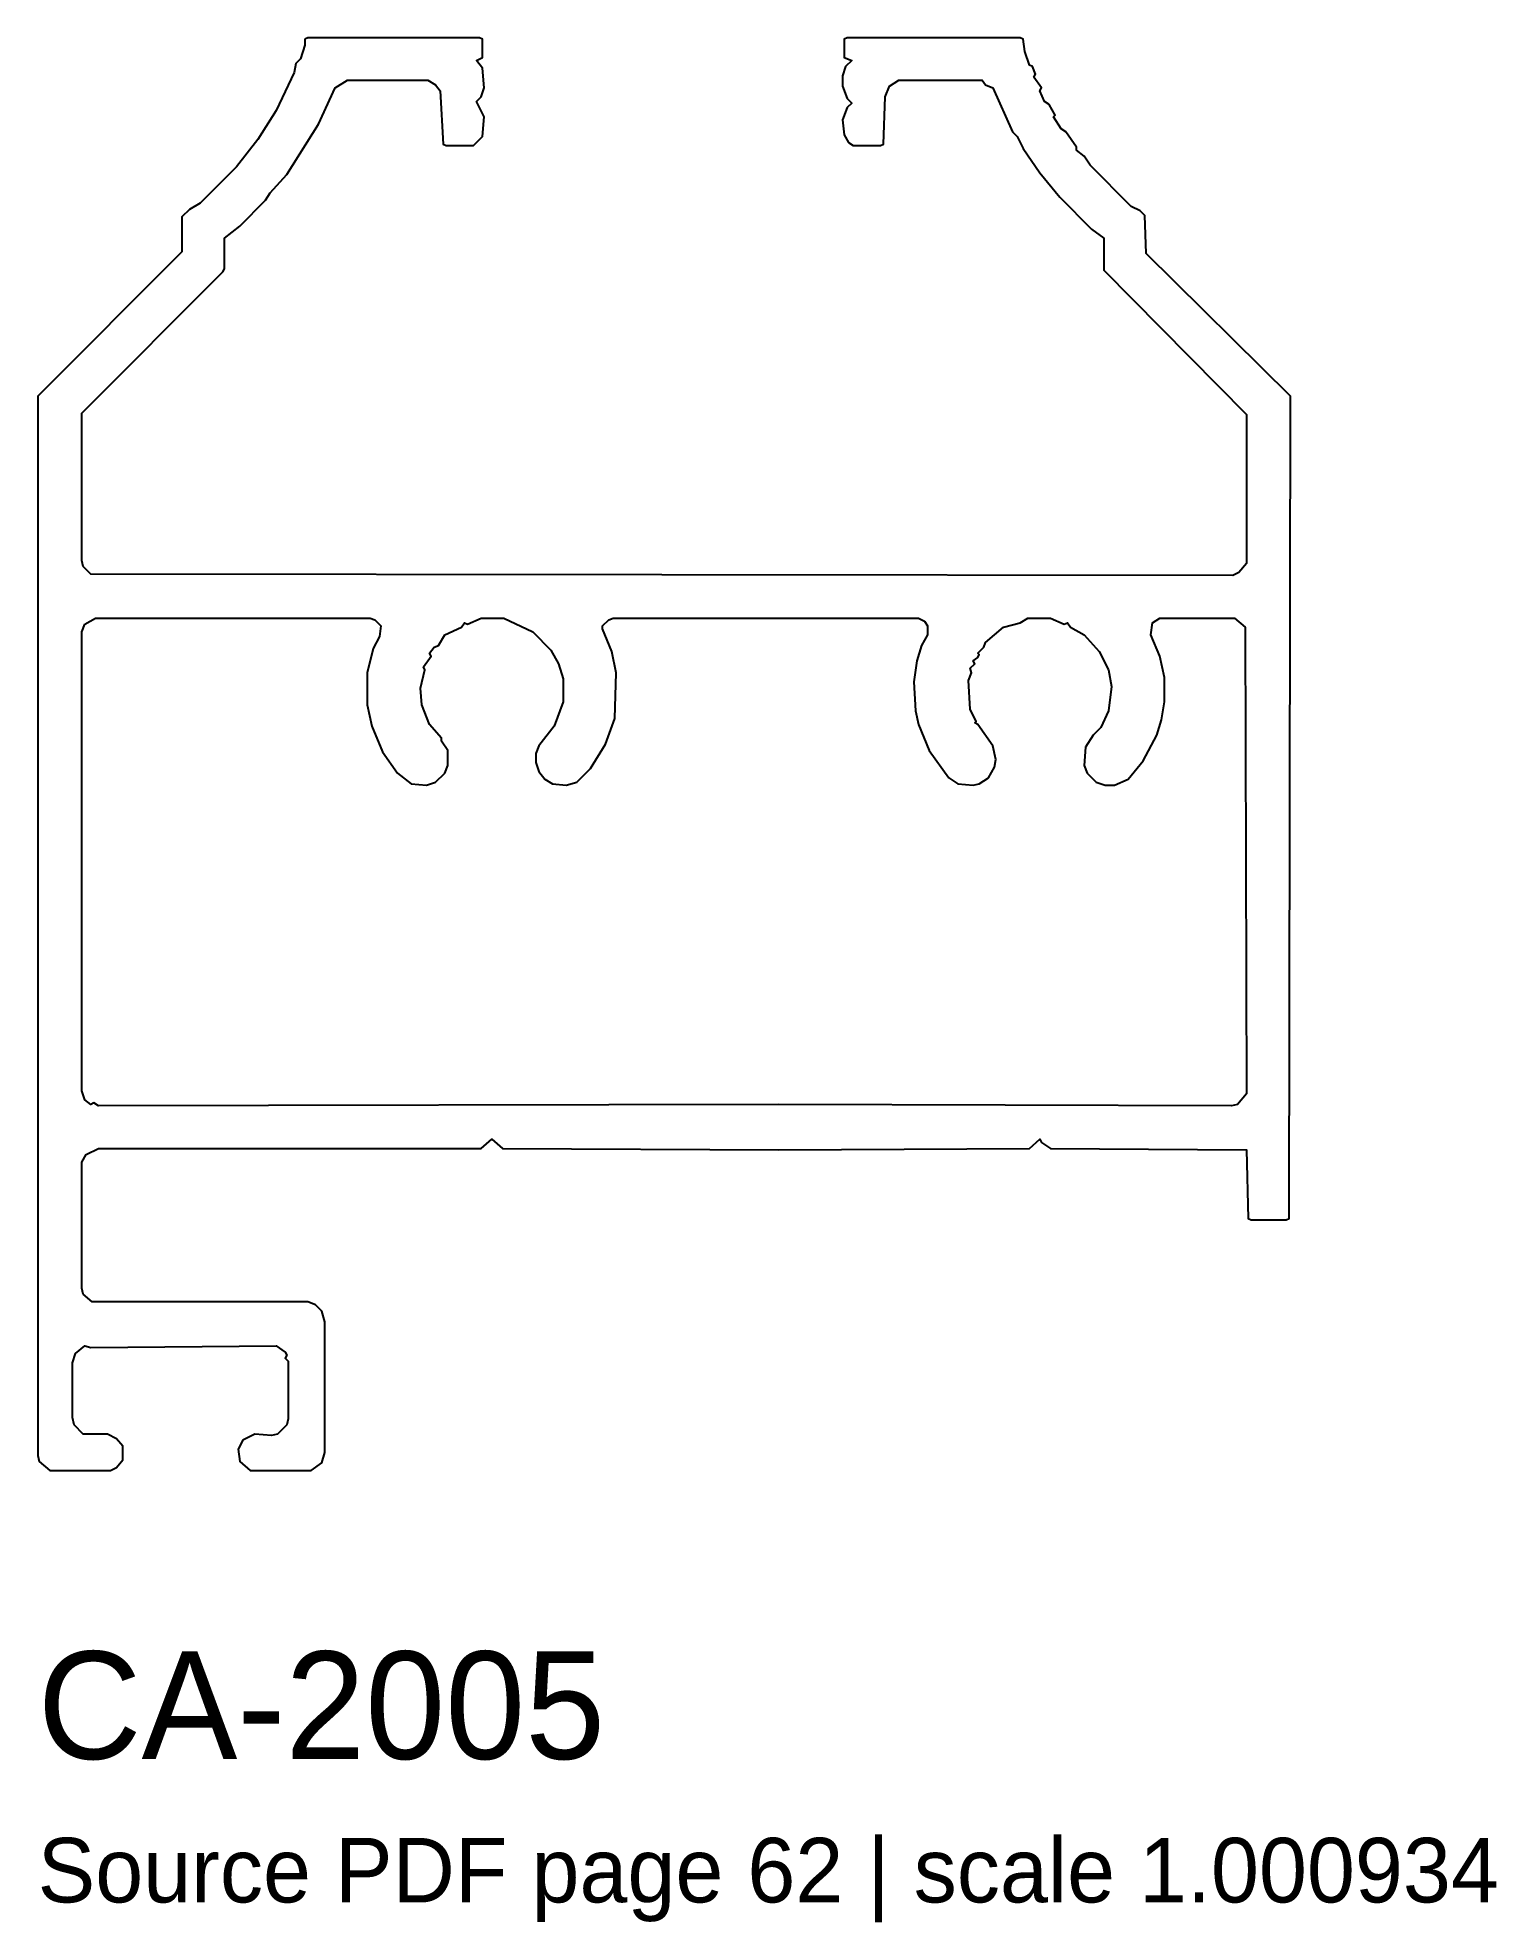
# Model space of a CAD drawing. Header units: millimetres. Extents: x 0 to 40.7, y -12.6 to 40.
import ezdxf

# ---------------------------------------------------------------- set-up
doc = ezdxf.new("R2010")
doc.units = ezdxf.units.MM
doc.layers.add('INFO', color=7, linetype='Continuous')
doc.layers.add('PROFILE', color=7, linetype='Continuous')

msp = doc.modelspace()

# ---------------------------------------------------------------- linework, layer by layer
at = {"layer": 'PROFILE'}
for points in [[(7.458, 39.958), (7.458, 39.788), (7.331, 39.407), (7.203, 39.28), (7.161, 39.025), (6.653, 37.966), (6.144, 37.161), (5.551, 36.398), (4.534, 35.381), (4.237, 35.212), (4.025, 35), (4.025, 34.025), (0, 30), (0, 0.466), (0.042, 0.297), (0.339, 0.042), (2.034, 0.042), (2.203, 0.127), (2.373, 0.339), (2.373, 0.72), (2.203, 0.932), (1.949, 1.059), (1.271, 1.059), (1.017, 1.314), (0.975, 1.525), (0.975, 3.051), (1.059, 3.305), (1.314, 3.517), (1.483, 3.475), (6.653, 3.517), (6.907, 3.347), (6.949, 3.263), (6.907, 3.178), (6.992, 3.093), (6.992, 1.483), (6.949, 1.314), (6.695, 1.059), (6.525, 1.017), (6.059, 1.059), (5.72, 0.89), (5.593, 0.636), (5.636, 0.297), (5.932, 0.042), (7.627, 0.042), (7.924, 0.254), (8.008, 0.551), (8.008, 4.195), (7.924, 4.492), (7.754, 4.661), (7.542, 4.746), (1.525, 4.746), (1.271, 4.958), (1.229, 5.127), (1.229, 8.644), (1.356, 8.856), (1.695, 9.025), (12.373, 9.025), (12.669, 9.28), (12.966, 9.025), (20.678, 8.983), (27.669, 9.025), (27.966, 9.28), (28.008, 9.195), (28.263, 9.025), (33.729, 8.983), (33.771, 7.076), (33.856, 7.034), (34.831, 7.034), (34.915, 7.076), (34.958, 30), (30.932, 33.983), (30.89, 35.042), (30.763, 35.169), (30.508, 35.297), (29.364, 36.441), (29.195, 36.695), (28.983, 36.864), (28.983, 36.949), (28.686, 37.373), (28.559, 37.458), (28.347, 37.797), (28.39, 37.839), (28.22, 38.136), (28.093, 38.22), (27.966, 38.517), (28.008, 38.602), (27.797, 38.898), (27.839, 38.983), (27.754, 39.195), (27.669, 39.237), (27.542, 39.619), (27.5, 39.958), (27.415, 40), (22.585, 40), (22.5, 39.958), (22.5, 39.449), (22.712, 39.364), (22.542, 39.195), (22.458, 38.941), (22.458, 38.644), (22.585, 38.305), (22.712, 38.178), (22.585, 38.051), (22.458, 37.712), (22.5, 37.288), (22.627, 37.076), (22.754, 36.992), (23.517, 36.992), (23.602, 37.034), (23.644, 38.347), (23.771, 38.644), (24.025, 38.814), (26.356, 38.814), (26.441, 38.686), (26.653, 38.602), (27.203, 37.373), (27.331, 37.246), (27.5, 36.907), (27.966, 36.229), (28.517, 35.551), (29.407, 34.661), (29.746, 34.407), (29.746, 33.517), (33.729, 29.492), (33.729, 25.339), (33.517, 25.085), (33.347, 25), (1.483, 25.042), (1.271, 25.254), (1.229, 25.424), (1.229, 29.534), (5.169, 33.475), (5.212, 33.559), (5.212, 34.407), (5.636, 34.746), (6.356, 35.466), (6.483, 35.678), (6.949, 36.186), (7.839, 37.585), (8.305, 38.602), (8.644, 38.814), (10.89, 38.814), (11.102, 38.686), (11.229, 38.517), (11.314, 37.034), (11.398, 36.992), (12.161, 36.992), (12.415, 37.246), (12.458, 37.797), (12.246, 38.22), (12.373, 38.347), (12.458, 38.602), (12.415, 39.153), (12.246, 39.364), (12.415, 39.449), (12.415, 39.958), (12.331, 40), (7.542, 40)], [(1.314, 23.644), (1.61, 23.814), (9.28, 23.814), (9.407, 23.771), (9.576, 23.602), (9.534, 23.305), (9.364, 22.966), (9.195, 22.288), (9.195, 21.398), (9.322, 20.805), (9.619, 20.085), (10.042, 19.492), (10.424, 19.195), (10.847, 19.153), (11.102, 19.237), (11.356, 19.492), (11.441, 19.703), (11.441, 20.127), (11.271, 20.381), (11.271, 20.466), (10.932, 20.847), (10.72, 21.398), (10.678, 21.864), (10.805, 22.373), (10.763, 22.458), (10.975, 22.754), (10.932, 22.839), (11.059, 23.008), (11.186, 23.051), (11.356, 23.347), (11.822, 23.559), (11.907, 23.686), (11.992, 23.644), (12.373, 23.814), (13.008, 23.814), (13.814, 23.432), (14.322, 22.924), (14.534, 22.542), (14.661, 22.119), (14.661, 21.483), (14.407, 20.805), (13.983, 20.254), (13.898, 20.042), (13.898, 19.788), (13.983, 19.534), (14.153, 19.322), (14.364, 19.195), (14.746, 19.153), (15.042, 19.237), (15.424, 19.619), (15.847, 20.297), (16.102, 21.017), (16.144, 22.288), (16.017, 22.881), (15.763, 23.517), (15.763, 23.602), (15.932, 23.771), (16.059, 23.814), (24.576, 23.814), (24.746, 23.729), (24.831, 23.602), (24.831, 23.347), (24.661, 23.051), (24.534, 22.627), (24.449, 22.034), (24.492, 21.229), (24.576, 20.847), (24.873, 20.127), (25.424, 19.364), (25.678, 19.195), (26.102, 19.153), (26.271, 19.195), (26.525, 19.364), (26.695, 19.661), (26.737, 19.873), (26.653, 20.254), (26.229, 20.847), (26.144, 20.89), (26.186, 20.932), (26.017, 21.271), (25.975, 22.076), (26.059, 22.288), (26.017, 22.415), (26.144, 22.542), (26.102, 22.627), (26.229, 22.712), (26.271, 22.797), (26.229, 22.839), (26.398, 23.008), (26.441, 23.136), (26.949, 23.559), (27.415, 23.686), (27.627, 23.814), (28.263, 23.814), (28.644, 23.644), (28.729, 23.686), (28.814, 23.559), (29.195, 23.347), (29.619, 22.881), (29.873, 22.373), (29.958, 21.907), (29.873, 21.229), (29.661, 20.763), (29.449, 20.551), (29.237, 20.212), (29.195, 19.703), (29.28, 19.492), (29.534, 19.237), (29.788, 19.153), (30.042, 19.153), (30.424, 19.322), (30.847, 19.831), (31.229, 20.551), (31.356, 20.975), (31.441, 21.483), (31.441, 22.161), (31.314, 22.754), (31.059, 23.347), (31.102, 23.686), (31.314, 23.814), (33.39, 23.814), (33.686, 23.559), (33.729, 10.551), (33.475, 10.254), (33.305, 10.212), (20.678, 10.254), (1.695, 10.212), (1.568, 10.297), (1.483, 10.254), (1.314, 10.381), (1.229, 10.636), (1.229, 23.432)]]:
    msp.add_lwpolyline(points, close=True, dxfattribs=at)

# ---------------------------------------------------------------- texts
at = {"layer": 'INFO'}
for s, height, p in [('CA-2005', 3, (0, -8)), ('Source PDF page 62 | scale 1.000934', 1.8, (0, -12))]:
    msp.add_text(s, height=height, dxfattribs=at).set_placement(p)

doc.saveas('drawing.dxf')
